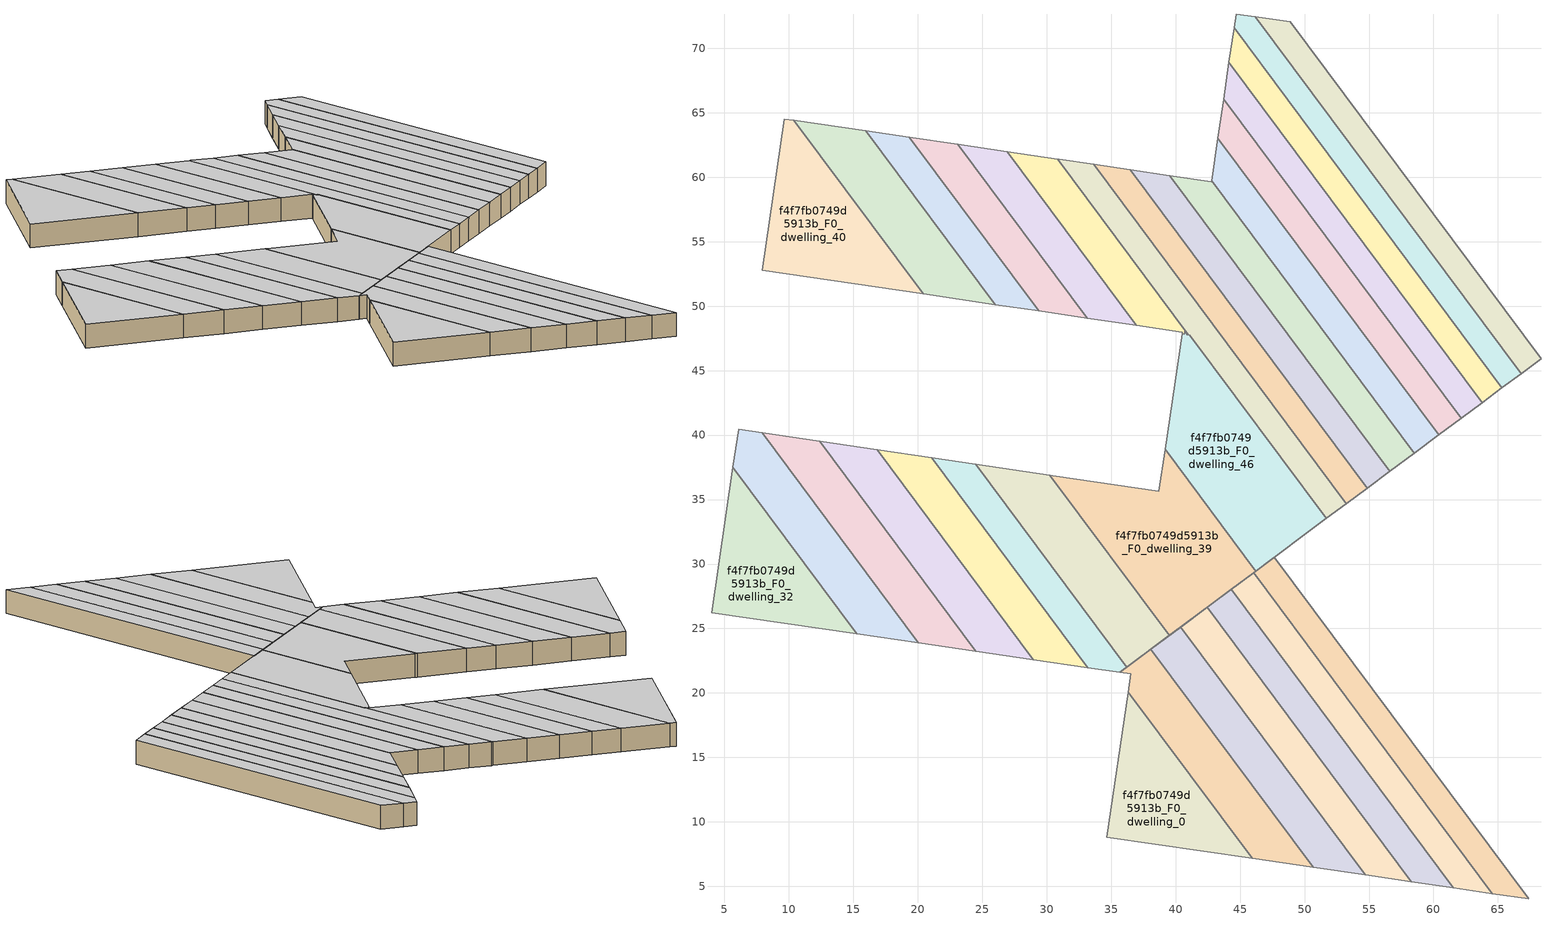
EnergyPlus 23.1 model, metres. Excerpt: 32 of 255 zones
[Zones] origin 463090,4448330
f4f7fb0749d5913b_F0_dwelling_0
 floor ground (EU_floor_Construction): 36.33,20.07 45.93,7.17 34.66,8.82 z0
 wall adiabatic (EU_wall_Construction): 36.33,20.07 34.66,8.82 45.93,7.17 z0:3
 wall to f4f7fb0749d5913b_F0_dwelling_1 (EU_wall_Construction): 45.93,7.17 36.33,20.07 z0:3
 ceiling to f4f7fb0749d5913b_F1_dwelling_0 (EU_floor_Construction): 45.93,7.17 36.33,20.07 34.66,8.82 z3
f4f7fb0749d5913b_F0_dwelling_1
 floor ground (EU_floor_Construction): 38.07,23.39 50.67,6.47 45.93,7.17 36.33,20.07 36.53,21.47 35.66,21.6 z0
 wall adiabatic (EU_wall_Construction): 38.07,23.39 35.66,21.6 36.53,21.47 36.33,20.07 / 45.93,7.17 50.67,6.47 z0:3
 wall to f4f7fb0749d5913b_F0_dwelling_2 (EU_wall_Construction): 50.67,6.47 38.07,23.39 z0:3
 ceiling to f4f7fb0749d5913b_F1_dwelling_1 (EU_floor_Construction): 50.67,6.47 38.07,23.39 35.66,21.6 36.53,21.47 36.33,20.07 45.93,7.17 z3
f4f7fb0749d5913b_F0_dwelling_2
 floor ground (EU_floor_Construction): 40.38,25.11 54.69,5.88 50.67,6.47 38.07,23.39 z0
 wall to f4f7fb0749d5913b_F0_dwelling_3 (EU_wall_Construction): 54.69,5.88 40.38,25.11 z0:3
 wall adiabatic (EU_wall_Construction): 50.67,6.47 54.69,5.88 / 40.38,25.11 38.07,23.39 z0:3
 ceiling to f4f7fb0749d5913b_F1_dwelling_2 (EU_floor_Construction): 54.69,5.88 40.38,25.11 38.07,23.39 50.67,6.47 z3
f4f7fb0749d5913b_F0_dwelling_3
 floor ground (EU_floor_Construction): 42.43,26.64 58.28,5.36 54.69,5.88 40.38,25.11 z0
 wall to f4f7fb0749d5913b_F0_dwelling_4 (EU_wall_Construction): 58.28,5.36 42.43,26.64 z0:3
 wall adiabatic (EU_wall_Construction): 54.69,5.88 58.28,5.36 / 42.43,26.64 40.38,25.11 z0:3
 ceiling to f4f7fb0749d5913b_F1_dwelling_3 (EU_floor_Construction): 58.28,5.36 42.43,26.64 40.38,25.11 54.69,5.88 z3
f4f7fb0749d5913b_F0_dwelling_32
 floor ground (EU_floor_Construction): 5.66,37.49 15.27,24.59 4,26.24 z0
 wall adiabatic (EU_wall_Construction): 5.66,37.49 4,26.24 15.27,24.59 z0:3
 wall to f4f7fb0749d5913b_F0_dwelling_33 (EU_wall_Construction): 15.27,24.59 5.66,37.49 z0:3
 ceiling to f4f7fb0749d5913b_F1_dwelling_32 (EU_floor_Construction): 15.27,24.59 5.66,37.49 4,26.24 z3
f4f7fb0749d5913b_F0_dwelling_33
 floor ground (EU_floor_Construction): 7.92,40.17 20.04,23.89 15.27,24.59 5.66,37.49 6.1,40.43 z0
 wall adiabatic (EU_wall_Construction): 15.27,24.59 20.04,23.89 / 7.92,40.17 6.1,40.43 5.66,37.49 z0:3
 wall to f4f7fb0749d5913b_F0_dwelling_34 (EU_wall_Construction): 20.04,23.89 7.92,40.17 z0:3
 ceiling to f4f7fb0749d5913b_F1_dwelling_33 (EU_floor_Construction): 20.04,23.89 7.92,40.17 6.1,40.43 5.66,37.49 15.27,24.59 z3
f4f7fb0749d5913b_F0_dwelling_34
 floor ground (EU_floor_Construction): 12.39,39.51 24.5,23.23 20.04,23.89 7.92,40.17 z0
 wall adiabatic (EU_wall_Construction): 12.39,39.51 7.92,40.17 / 20.04,23.89 24.5,23.23 z0:3
 wall to f4f7fb0749d5913b_F0_dwelling_35 (EU_wall_Construction): 24.5,23.23 12.39,39.51 z0:3
 ceiling to f4f7fb0749d5913b_F1_dwelling_34 (EU_floor_Construction): 24.5,23.23 12.39,39.51 7.92,40.17 20.04,23.89 z3
f4f7fb0749d5913b_F0_dwelling_35
 floor ground (EU_floor_Construction): 16.85,38.86 28.97,22.58 24.5,23.23 12.39,39.51 z0
 wall adiabatic (EU_wall_Construction): 16.85,38.86 12.39,39.51 / 24.5,23.23 28.97,22.58 z0:3
 wall to f4f7fb0749d5913b_F0_dwelling_36 (EU_wall_Construction): 28.97,22.58 16.85,38.86 z0:3
 ceiling to f4f7fb0749d5913b_F1_dwelling_35 (EU_floor_Construction): 28.97,22.58 16.85,38.86 12.39,39.51 24.5,23.23 z3
f4f7fb0749d5913b_F0_dwelling_36
 floor ground (EU_floor_Construction): 21.08,38.24 33.19,21.96 28.97,22.58 16.85,38.86 z0
 wall adiabatic (EU_wall_Construction): 21.08,38.24 16.85,38.86 / 28.97,22.58 33.19,21.96 z0:3
 wall to f4f7fb0749d5913b_F0_dwelling_37 (EU_wall_Construction): 33.19,21.96 21.08,38.24 z0:3
 ceiling to f4f7fb0749d5913b_F1_dwelling_36 (EU_floor_Construction): 33.19,21.96 21.08,38.24 16.85,38.86 28.97,22.58 z3
f4f7fb0749d5913b_F0_dwelling_37
 floor ground (EU_floor_Construction): 24.51,37.74 36.21,22.01 35.66,21.6 33.19,21.96 21.08,38.24 z0
 wall adiabatic (EU_wall_Construction): 33.19,21.96 35.66,21.6 36.21,22.01 / 24.51,37.74 21.08,38.24 z0:3
 wall to f4f7fb0749d5913b_F0_dwelling_38 (EU_wall_Construction): 36.21,22.01 24.51,37.74 z0:3
 ceiling to f4f7fb0749d5913b_F1_dwelling_37 (EU_floor_Construction): 36.21,22.01 24.51,37.74 21.08,38.24 33.19,21.96 35.66,21.6 z3
f4f7fb0749d5913b_F0_dwelling_38
 floor ground (EU_floor_Construction): 30.25,36.89 39.51,24.46 36.21,22.01 24.51,37.74 z0
 wall adiabatic (EU_wall_Construction): 30.25,36.89 24.51,37.74 / 36.21,22.01 39.51,24.46 z0:3
 wall to f4f7fb0749d5913b_F0_dwelling_39 (EU_wall_Construction): 39.51,24.46 30.25,36.89 z0:3
 ceiling to f4f7fb0749d5913b_F1_dwelling_38 (EU_floor_Construction): 39.51,24.46 30.25,36.89 24.51,37.74 36.21,22.01 z3
f4f7fb0749d5913b_F0_dwelling_39
 floor ground (EU_floor_Construction): 39.18,38.9 46.21,29.45 39.63,24.56 39.51,24.46 30.25,36.89 30.47,36.86 38.7,35.66 z0
 wall adiabatic (EU_wall_Construction): 39.18,38.9 38.7,35.66 30.47,36.86 30.25,36.89 / 39.51,24.46 39.63,24.56 46.21,29.45 z0:3
 wall to f4f7fb0749d5913b_F0_dwelling_46 (EU_wall_Construction): 46.21,29.45 39.18,38.9 z0:3
 ceiling to f4f7fb0749d5913b_F1_dwelling_39 (EU_floor_Construction): 46.21,29.45 39.18,38.9 38.7,35.66 30.47,36.86 30.25,36.89 39.51,24.46 39.63,24.56 z3
f4f7fb0749d5913b_F0_dwelling_4
 floor ground (EU_floor_Construction): 44.31,28.04 61.55,4.88 58.28,5.36 42.43,26.64 z0
 wall to f4f7fb0749d5913b_F0_dwelling_5 (EU_wall_Construction): 61.55,4.88 44.31,28.04 z0:3
 wall adiabatic (EU_wall_Construction): 58.28,5.36 61.55,4.88 / 44.31,28.04 42.43,26.64 z0:3
 ceiling to f4f7fb0749d5913b_F1_dwelling_4 (EU_floor_Construction): 61.55,4.88 44.31,28.04 42.43,26.64 58.28,5.36 z3
f4f7fb0749d5913b_F0_dwelling_40
 floor ground (EU_floor_Construction): 10.39,64.41 20.41,50.94 7.92,52.78 9.65,64.51 z0
 wall adiabatic (EU_wall_Construction): 10.39,64.41 9.65,64.51 7.92,52.78 20.41,50.94 z0:3
 wall to f4f7fb0749d5913b_F0_dwelling_41 (EU_wall_Construction): 20.41,50.94 10.39,64.41 z0:3
 ceiling to f4f7fb0749d5913b_F1_dwelling_40 (EU_floor_Construction): 20.41,50.94 10.39,64.41 9.65,64.51 7.92,52.78 z3
f4f7fb0749d5913b_F0_dwelling_41
 floor ground (EU_floor_Construction): 15.97,63.59 25.99,50.12 20.41,50.94 10.39,64.41 z0
 wall adiabatic (EU_wall_Construction): 20.41,50.94 25.99,50.12 / 15.97,63.59 10.39,64.41 z0:3
 wall to f4f7fb0749d5913b_F0_dwelling_42 (EU_wall_Construction): 25.99,50.12 15.97,63.59 z0:3
 ceiling to f4f7fb0749d5913b_F1_dwelling_41 (EU_floor_Construction): 25.99,50.12 15.97,63.59 10.39,64.41 20.41,50.94 z3
f4f7fb0749d5913b_F0_dwelling_42
 floor ground (EU_floor_Construction): 19.34,63.09 29.36,49.63 25.99,50.12 15.97,63.59 z0
 wall to f4f7fb0749d5913b_F0_dwelling_43 (EU_wall_Construction): 29.36,49.63 19.34,63.09 z0:3
 wall adiabatic (EU_wall_Construction): 25.99,50.12 29.36,49.63 / 19.34,63.09 15.97,63.59 z0:3
 ceiling to f4f7fb0749d5913b_F1_dwelling_42 (EU_floor_Construction): 29.36,49.63 19.34,63.09 15.97,63.59 25.99,50.12 z3
f4f7fb0749d5913b_F0_dwelling_43
 floor ground (EU_floor_Construction): 23.11,62.54 33.13,49.08 29.36,49.63 19.34,63.09 z0
 wall adiabatic (EU_wall_Construction): 23.11,62.54 19.34,63.09 / 29.36,49.63 33.13,49.08 z0:3
 wall to f4f7fb0749d5913b_F0_dwelling_44 (EU_wall_Construction): 33.13,49.08 23.11,62.54 z0:3
 ceiling to f4f7fb0749d5913b_F1_dwelling_43 (EU_floor_Construction): 33.13,49.08 23.11,62.54 19.34,63.09 29.36,49.63 z3
f4f7fb0749d5913b_F0_dwelling_44
 floor ground (EU_floor_Construction): 26.93,61.98 36.95,48.52 33.13,49.08 23.11,62.54 z0
 wall adiabatic (EU_wall_Construction): 26.93,61.98 23.11,62.54 / 33.13,49.08 36.95,48.52 z0:3
 wall to f4f7fb0749d5913b_F0_dwelling_45 (EU_wall_Construction): 36.95,48.52 26.93,61.98 z0:3
 ceiling to f4f7fb0749d5913b_F1_dwelling_44 (EU_floor_Construction): 36.95,48.52 26.93,61.98 23.11,62.54 33.13,49.08 z3
f4f7fb0749d5913b_F0_dwelling_45
 floor ground (EU_floor_Construction): 30.84,61.41 40.99,47.77 40.9,47.79 40.69,48.06 40.65,47.82 40.5,47.84 40.53,47.99 36.95,48.52 26.93,61.98 z0
 wall to f4f7fb0749d5913b_F0_dwelling_46 (EU_wall_Construction): 40.5,47.84 40.65,47.82 40.69,48.06 40.9,47.79 z0:3
 wall adiabatic (EU_wall_Construction): 36.95,48.52 40.53,47.99 40.5,47.84 / 30.84,61.41 26.93,61.98 / 40.9,47.79 40.99,47.77 z0:3
 wall to f4f7fb0749d5913b_F0_dwelling_47 (EU_wall_Construction): 40.99,47.77 30.84,61.41 z0:3
 ceiling to f4f7fb0749d5913b_F1_dwelling_45 (EU_floor_Construction): 40.99,47.77 30.84,61.41 26.93,61.98 36.95,48.52 40.53,47.99 40.5,47.84 40.65,47.82 40.69,48.06 40.9,47.79 z3
f4f7fb0749d5913b_F0_dwelling_46
 floor ground (EU_floor_Construction): 41.1,47.75 51.69,33.53 46.21,29.45 39.18,38.9 40.5,47.84 40.65,47.82 40.69,48.06 40.9,47.79 z0
 wall adiabatic (EU_wall_Construction): 41.1,47.75 40.9,47.79 / 46.21,29.45 51.69,33.53 / 40.5,47.84 39.18,38.9 z0:3
 wall to f4f7fb0749d5913b_F0_dwelling_47 (EU_wall_Construction): 51.69,33.53 41.1,47.75 z0:3
 ceiling to f4f7fb0749d5913b_F1_dwelling_46 (EU_floor_Construction): 51.69,33.53 41.1,47.75 40.9,47.79 40.69,48.06 40.65,47.82 40.5,47.84 39.18,38.9 46.21,29.45 z3
f4f7fb0749d5913b_F0_dwelling_47
 floor ground (EU_floor_Construction): 41.1,47.75 40.99,47.77 30.84,61.41 30.96,61.39 33.64,61 53.23,34.68 51.69,33.53 z0
 wall adiabatic (EU_wall_Construction): 33.64,61 30.96,61.39 30.84,61.41 / 51.69,33.53 53.23,34.68 / 40.99,47.77 41.1,47.75 z0:3
 wall to f4f7fb0749d5913b_F0_dwelling_48 (EU_wall_Construction): 53.23,34.68 33.64,61 z0:3
 ceiling to f4f7fb0749d5913b_F1_dwelling_47 (EU_floor_Construction): 53.23,34.68 33.64,61 30.96,61.39 30.84,61.41 40.99,47.77 41.1,47.75 51.69,33.53 z3
f4f7fb0749d5913b_F0_dwelling_48
 floor ground (EU_floor_Construction): 36.49,60.58 54.86,35.89 53.23,34.68 33.64,61 z0
 wall adiabatic (EU_wall_Construction): 36.49,60.58 33.64,61 / 53.23,34.68 54.86,35.89 z0:3
 wall to f4f7fb0749d5913b_F0_dwelling_49 (EU_wall_Construction): 54.86,35.89 36.49,60.58 z0:3
 ceiling to f4f7fb0749d5913b_F1_dwelling_48 (EU_floor_Construction): 54.86,35.89 36.49,60.58 33.64,61 53.23,34.68 z3
f4f7fb0749d5913b_F0_dwelling_49
 floor ground (EU_floor_Construction): 39.54,60.13 56.61,37.2 54.86,35.89 36.49,60.58 z0
 wall adiabatic (EU_wall_Construction): 39.54,60.13 36.49,60.58 / 54.86,35.89 56.61,37.2 z0:3
 wall to f4f7fb0749d5913b_F0_dwelling_50 (EU_wall_Construction): 56.61,37.2 39.54,60.13 z0:3
 ceiling to f4f7fb0749d5913b_F1_dwelling_49 (EU_floor_Construction): 56.61,37.2 39.54,60.13 36.49,60.58 54.86,35.89 z3
f4f7fb0749d5913b_F0_dwelling_5
 floor ground (EU_floor_Construction): 46.04,29.33 64.57,4.43 61.55,4.88 44.31,28.04 z0
 wall to f4f7fb0749d5913b_F0_dwelling_6 (EU_wall_Construction): 64.57,4.43 46.04,29.33 z0:3
 wall adiabatic (EU_wall_Construction): 61.55,4.88 64.57,4.43 / 46.04,29.33 44.31,28.04 z0:3
 ceiling to f4f7fb0749d5913b_F1_dwelling_5 (EU_floor_Construction): 64.57,4.43 46.04,29.33 44.31,28.04 61.55,4.88 z3
f4f7fb0749d5913b_F0_dwelling_50
 floor ground (EU_floor_Construction): 42.78,59.74 58.51,38.61 56.61,37.2 39.54,60.13 42.77,59.66 z0
 wall adiabatic (EU_wall_Construction): 56.61,37.2 58.51,38.61 / 42.78,59.74 42.77,59.66 39.54,60.13 z0:3
 wall to f4f7fb0749d5913b_F0_dwelling_51 (EU_wall_Construction): 58.51,38.61 42.78,59.74 z0:3
 ceiling to f4f7fb0749d5913b_F1_dwelling_50 (EU_floor_Construction): 58.51,38.61 42.78,59.74 42.77,59.66 39.54,60.13 56.61,37.2 z3
f4f7fb0749d5913b_F0_dwelling_51
 floor ground (EU_floor_Construction): 43.27,63.03 60.4,40.01 58.51,38.61 42.78,59.74 z0
 wall adiabatic (EU_wall_Construction): 43.27,63.03 42.78,59.74 / 58.51,38.61 60.4,40.01 z0:3
 wall to f4f7fb0749d5913b_F0_dwelling_52 (EU_wall_Construction): 60.4,40.01 43.27,63.03 z0:3
 ceiling to f4f7fb0749d5913b_F1_dwelling_51 (EU_floor_Construction): 60.4,40.01 43.27,63.03 42.78,59.74 58.51,38.61 z3
f4f7fb0749d5913b_F0_dwelling_52
 floor ground (EU_floor_Construction): 43.72,66.07 62.14,41.31 60.4,40.01 43.27,63.03 z0
 wall adiabatic (EU_wall_Construction): 43.72,66.07 43.27,63.03 / 60.4,40.01 62.14,41.31 z0:3
 wall to f4f7fb0749d5913b_F0_dwelling_53 (EU_wall_Construction): 62.14,41.31 43.72,66.07 z0:3
 ceiling to f4f7fb0749d5913b_F1_dwelling_52 (EU_floor_Construction): 62.14,41.31 43.72,66.07 43.27,63.03 60.4,40.01 z3
f4f7fb0749d5913b_F0_dwelling_53
 floor ground (EU_floor_Construction): 44.14,68.91 63.77,42.52 62.14,41.31 43.72,66.07 z0
 wall adiabatic (EU_wall_Construction): 44.14,68.91 43.72,66.07 / 62.14,41.31 63.77,42.52 z0:3
 wall to f4f7fb0749d5913b_F0_dwelling_54 (EU_wall_Construction): 63.77,42.52 44.14,68.91 z0:3
 ceiling to f4f7fb0749d5913b_F1_dwelling_53 (EU_floor_Construction): 63.77,42.52 44.14,68.91 43.72,66.07 62.14,41.31 z3
f4f7fb0749d5913b_F0_dwelling_54
 floor ground (EU_floor_Construction): 44.53,71.58 65.31,43.67 63.77,42.52 44.14,68.91 z0
 wall adiabatic (EU_wall_Construction): 44.53,71.58 44.14,68.91 / 63.77,42.52 65.31,43.67 z0:3
 wall to f4f7fb0749d5913b_F0_dwelling_55 (EU_wall_Construction): 65.31,43.67 44.53,71.58 z0:3
 ceiling to f4f7fb0749d5913b_F1_dwelling_54 (EU_floor_Construction): 65.31,43.67 44.53,71.58 44.14,68.91 63.77,42.52 z3
f4f7fb0749d5913b_F0_dwelling_55
 floor ground (EU_floor_Construction): 46.19,72.44 66.79,44.77 65.31,43.67 44.53,71.58 44.69,72.66 z0
 wall adiabatic (EU_wall_Construction): 65.31,43.67 66.79,44.77 / 46.19,72.44 44.69,72.66 44.53,71.58 z0:3
 wall to f4f7fb0749d5913b_F0_dwelling_56 (EU_wall_Construction): 66.79,44.77 46.19,72.44 z0:3
 ceiling to f4f7fb0749d5913b_F1_dwelling_55 (EU_floor_Construction): 66.79,44.77 46.19,72.44 44.69,72.66 44.53,71.58 65.31,43.67 z3
f4f7fb0749d5913b_F0_dwelling_56
 floor ground (EU_floor_Construction): 48.9,72.04 68.34,45.92 66.79,44.77 46.19,72.44 z0
 wall adiabatic (EU_wall_Construction): 48.9,72.04 46.19,72.44 / 66.79,44.77 68.34,45.92 z0:3
 wall to f4f7fb0749d5913b_F0_dwelling_57 (EU_wall_Construction): 68.34,45.92 48.9,72.04 z0:3
 ceiling to f4f7fb0749d5913b_F1_dwelling_56 (EU_floor_Construction): 68.34,45.92 48.9,72.04 46.19,72.44 66.79,44.77 z3
f4f7fb0749d5913b_F0_dwelling_6
 floor ground (EU_floor_Construction): 47.67,30.54 67.4,4.02 64.57,4.43 46.04,29.33 z0
 wall to f4f7fb0749d5913b_F0_dwelling_7 (EU_wall_Construction): 67.4,4.02 47.67,30.54 z0:3
 wall adiabatic (EU_wall_Construction): 64.57,4.43 67.4,4.02 / 47.67,30.54 46.04,29.33 z0:3
 ceiling to f4f7fb0749d5913b_F1_dwelling_6 (EU_floor_Construction): 67.4,4.02 47.67,30.54 46.04,29.33 64.57,4.43 z3
[Building]
EU S2 Campaign: North Axis=0; Terrain=City; Solar Distribution=FullExterior
[Site:Location]
Yerevan-Zvartnots.Intl.AP: Latitude=40.15; Longitude=44.383; Time Zone=4; Elevation=854
[SizingPeriod:WeatherFileDays]
AnnualSizingPeriod: Begin Month=1; Begin Day of Month=1; End Month=12; End Day of Month=31; Day of Week for Start Day=Monday; Use Weather File Daylight Saving Period=No; Use Weather File Rain and Snow Indicators=No
[MATERIAL]
EU_InternalMass_Material: Roughness=MediumRough; Thickness=0.1; Conductivity=1; Density=1800; Specific Heat=900; Thermal Absorptance=0.9; Solar Absorptance=0.7; Visible Absorptance=0.7
[MATERIAL:NOMASS] Roughness=MediumRough; Thermal Absorptance=0.9; Solar Absorptance=0.7; Visible Absorptance=0.7
Name | Thermal Resistance
EU_wall_NoMass | 1.08488
EU_floor_NoMass | 0.493739
[CONSTRUCTION]
EU_wall_Construction: EU_wall_NoMass
EU_floor_Construction: EU_floor_NoMass
EU_InternalMass_Construction: EU_InternalMass_Material
[ZONE] Type=1; Multiplier=1; Ceiling Height=autocalculate; Floor Area=autocalculate; Part of Total Floor Area=Yes
Name | Volume
f4f7fb0749d5913b_F0_dwelling_0; f4f7fb0749d5913b_F0_dwelling_32 | 194.309
f4f7fb0749d5913b_F0_dwelling_1 | 194.262
f4f7fb0749d5913b_F0_dwelling_2 | 194.34
f4f7fb0749d5913b_F0_dwelling_3 | 194.289
f4f7fb0749d5913b_F0_dwelling_33 | 194.268
f4f7fb0749d5913b_F0_dwelling_34 | 194.323
f4f7fb0749d5913b_F0_dwelling_35 | 194.274
f4f7fb0749d5913b_F0_dwelling_36 | 183.824
f4f7fb0749d5913b_F0_dwelling_37 | 148.698
f4f7fb0749d5913b_F0_dwelling_38 | 216.167
f4f7fb0749d5913b_F0_dwelling_39 | 299.967
f4f7fb0749d5913b_F0_dwelling_4 | 194.328
f4f7fb0749d5913b_F0_dwelling_40 | 237.947
f4f7fb0749d5913b_F0_dwelling_41 | 200.844
f4f7fb0749d5913b_F0_dwelling_42 | 121.241
f4f7fb0749d5913b_F0_dwelling_43 | 135.643
f4f7fb0749d5913b_F0_dwelling_44 | 137.301
f4f7fb0749d5913b_F0_dwelling_45 | 140.743
f4f7fb0749d5913b_F0_dwelling_46 | 310.631
f4f7fb0749d5913b_F0_dwelling_47 | 198.592
f4f7fb0749d5913b_F0_dwelling_48 | 194.255
f4f7fb0749d5913b_F0_dwelling_49 | 194.307
f4f7fb0749d5913b_F0_dwelling_5 | 194.272
f4f7fb0749d5913b_F0_dwelling_50 | 194.252
f4f7fb0749d5913b_F0_dwelling_51 | 194.317
f4f7fb0749d5913b_F0_dwelling_52; f4f7fb0749d5913b_F0_dwelling_6 | 194.247
f4f7fb0749d5913b_F0_dwelling_53 | 194.31
f4f7fb0749d5913b_F0_dwelling_54 | 194.285
f4f7fb0749d5913b_F0_dwelling_55 | 194.334
f4f7fb0749d5913b_F0_dwelling_56 | 194.277
[INTERNALMASS] Construction=EU_InternalMass_Construction
Name | Zone or ZoneList | Surface Area
f4f7fb0749d5913b_F0_dwelling_0_EU_InternalMass | f4f7fb0749d5913b_F0_dwelling_0 | 64.7697
f4f7fb0749d5913b_F0_dwelling_1_EU_InternalMass | f4f7fb0749d5913b_F0_dwelling_1 | 64.7539
f4f7fb0749d5913b_F0_dwelling_2_EU_InternalMass | f4f7fb0749d5913b_F0_dwelling_2 | 64.78
f4f7fb0749d5913b_F0_dwelling_3_EU_InternalMass | f4f7fb0749d5913b_F0_dwelling_3 | 64.7631
f4f7fb0749d5913b_F0_dwelling_4_EU_InternalMass | f4f7fb0749d5913b_F0_dwelling_4 | 64.776
f4f7fb0749d5913b_F0_dwelling_5_EU_InternalMass | f4f7fb0749d5913b_F0_dwelling_5 | 64.7572
f4f7fb0749d5913b_F0_dwelling_6_EU_InternalMass | f4f7fb0749d5913b_F0_dwelling_6 | 64.7488
f4f7fb0749d5913b_F0_dwelling_32_EU_InternalMass | f4f7fb0749d5913b_F0_dwelling_32 | 64.7697
f4f7fb0749d5913b_F0_dwelling_33_EU_InternalMass | f4f7fb0749d5913b_F0_dwelling_33 | 64.7561
f4f7fb0749d5913b_F0_dwelling_34_EU_InternalMass | f4f7fb0749d5913b_F0_dwelling_34 | 64.7741
f4f7fb0749d5913b_F0_dwelling_35_EU_InternalMass | f4f7fb0749d5913b_F0_dwelling_35 | 64.7579
f4f7fb0749d5913b_F0_dwelling_36_EU_InternalMass | f4f7fb0749d5913b_F0_dwelling_36 | 61.2747
f4f7fb0749d5913b_F0_dwelling_37_EU_InternalMass | f4f7fb0749d5913b_F0_dwelling_37 | 49.5663
f4f7fb0749d5913b_F0_dwelling_38_EU_InternalMass | f4f7fb0749d5913b_F0_dwelling_38 | 72.0642
f4f7fb0749d5913b_F0_dwelling_39_EU_InternalMass | f4f7fb0749d5913b_F0_dwelling_39 | 99.9807
f4f7fb0749d5913b_F0_dwelling_40_EU_InternalMass | f4f7fb0749d5913b_F0_dwelling_40 | 79.3176
f4f7fb0749d5913b_F0_dwelling_41_EU_InternalMass | f4f7fb0749d5913b_F0_dwelling_41 | 66.9432
f4f7fb0749d5913b_F0_dwelling_42_EU_InternalMass | f4f7fb0749d5913b_F0_dwelling_42 | 40.4137
f4f7fb0749d5913b_F0_dwelling_43_EU_InternalMass | f4f7fb0749d5913b_F0_dwelling_43 | 45.2099
f4f7fb0749d5913b_F0_dwelling_44_EU_InternalMass | f4f7fb0749d5913b_F0_dwelling_44 | 45.7745
f4f7fb0749d5913b_F0_dwelling_45_EU_InternalMass | f4f7fb0749d5913b_F0_dwelling_45 | 46.9132
f4f7fb0749d5913b_F0_dwelling_46_EU_InternalMass | f4f7fb0749d5913b_F0_dwelling_46 | 103.538
f4f7fb0749d5913b_F0_dwelling_47_EU_InternalMass | f4f7fb0749d5913b_F0_dwelling_47 | 66.2029
f4f7fb0749d5913b_F0_dwelling_48_EU_InternalMass | f4f7fb0749d5913b_F0_dwelling_48 | 64.7515
f4f7fb0749d5913b_F0_dwelling_49_EU_InternalMass | f4f7fb0749d5913b_F0_dwelling_49 | 64.769
f4f7fb0749d5913b_F0_dwelling_50_EU_InternalMass | f4f7fb0749d5913b_F0_dwelling_50 | 64.7507
f4f7fb0749d5913b_F0_dwelling_51_EU_InternalMass | f4f7fb0749d5913b_F0_dwelling_51 | 64.7724
f4f7fb0749d5913b_F0_dwelling_52_EU_InternalMass | f4f7fb0749d5913b_F0_dwelling_52 | 64.7493
f4f7fb0749d5913b_F0_dwelling_53_EU_InternalMass | f4f7fb0749d5913b_F0_dwelling_53 | 64.7703
f4f7fb0749d5913b_F0_dwelling_54_EU_InternalMass | f4f7fb0749d5913b_F0_dwelling_54 | 64.7615
f4f7fb0749d5913b_F0_dwelling_55_EU_InternalMass | f4f7fb0749d5913b_F0_dwelling_55 | 64.7782
f4f7fb0749d5913b_F0_dwelling_56_EU_InternalMass | f4f7fb0749d5913b_F0_dwelling_56 | 64.7588
[OTHEREQUIPMENT] Fuel Type=Electricity; Design Level Calculation Method=Watts/Area; Power per Zone Floor Area=1; Fraction Latent=0; Fraction Radiant=0; Fraction Lost=0; Carbon Dioxide Generation Rate=0; EndUse Subcategory=EU_Step8_InternalGains
Name | Zone or ZoneList or Space or SpaceList | Schedule
EU_Step8_InternalGain_f4f7fb0749d5913b_F0_dwelling_0_f000 | f4f7fb0749d5913b_F0_dwelling_0 | EU_Step8_GainSchedule_f4f7fb0749d5913b_F0_dwelling_0_f000
EU_Step8_InternalGain_f4f7fb0749d5913b_F0_dwelling_1_f000 | f4f7fb0749d5913b_F0_dwelling_1 | EU_Step8_GainSchedule_f4f7fb0749d5913b_F0_dwelling_1_f000
EU_Step8_InternalGain_f4f7fb0749d5913b_F0_dwelling_2_f000 | f4f7fb0749d5913b_F0_dwelling_2 | EU_Step8_GainSchedule_f4f7fb0749d5913b_F0_dwelling_2_f000
EU_Step8_InternalGain_f4f7fb0749d5913b_F0_dwelling_3_f000 | f4f7fb0749d5913b_F0_dwelling_3 | EU_Step8_GainSchedule_f4f7fb0749d5913b_F0_dwelling_3_f000
EU_Step8_InternalGain_f4f7fb0749d5913b_F0_dwelling_4_f000 | f4f7fb0749d5913b_F0_dwelling_4 | EU_Step8_GainSchedule_f4f7fb0749d5913b_F0_dwelling_4_f000
EU_Step8_InternalGain_f4f7fb0749d5913b_F0_dwelling_5_f000 | f4f7fb0749d5913b_F0_dwelling_5 | EU_Step8_GainSchedule_f4f7fb0749d5913b_F0_dwelling_5_f000
EU_Step8_InternalGain_f4f7fb0749d5913b_F0_dwelling_6_f000 | f4f7fb0749d5913b_F0_dwelling_6 | EU_Step8_GainSchedule_f4f7fb0749d5913b_F0_dwelling_6_f000
EU_Step8_InternalGain_f4f7fb0749d5913b_F0_dwelling_32_f000 | f4f7fb0749d5913b_F0_dwelling_32 | EU_Step8_GainSchedule_f4f7fb0749d5913b_F0_dwelling_32_f000
EU_Step8_InternalGain_f4f7fb0749d5913b_F0_dwelling_33_f000 | f4f7fb0749d5913b_F0_dwelling_33 | EU_Step8_GainSchedule_f4f7fb0749d5913b_F0_dwelling_33_f000
EU_Step8_InternalGain_f4f7fb0749d5913b_F0_dwelling_34_f000 | f4f7fb0749d5913b_F0_dwelling_34 | EU_Step8_GainSchedule_f4f7fb0749d5913b_F0_dwelling_34_f000
EU_Step8_InternalGain_f4f7fb0749d5913b_F0_dwelling_35_f000 | f4f7fb0749d5913b_F0_dwelling_35 | EU_Step8_GainSchedule_f4f7fb0749d5913b_F0_dwelling_35_f000
EU_Step8_InternalGain_f4f7fb0749d5913b_F0_dwelling_36_f000 | f4f7fb0749d5913b_F0_dwelling_36 | EU_Step8_GainSchedule_f4f7fb0749d5913b_F0_dwelling_36_f000
EU_Step8_InternalGain_f4f7fb0749d5913b_F0_dwelling_37_f000 | f4f7fb0749d5913b_F0_dwelling_37 | EU_Step8_GainSchedule_f4f7fb0749d5913b_F0_dwelling_37_f000
EU_Step8_InternalGain_f4f7fb0749d5913b_F0_dwelling_38_f000 | f4f7fb0749d5913b_F0_dwelling_38 | EU_Step8_GainSchedule_f4f7fb0749d5913b_F0_dwelling_38_f000
EU_Step8_InternalGain_f4f7fb0749d5913b_F0_dwelling_39_f000 | f4f7fb0749d5913b_F0_dwelling_39 | EU_Step8_GainSchedule_f4f7fb0749d5913b_F0_dwelling_39_f000
EU_Step8_InternalGain_f4f7fb0749d5913b_F0_dwelling_40_f000 | f4f7fb0749d5913b_F0_dwelling_40 | EU_Step8_GainSchedule_f4f7fb0749d5913b_F0_dwelling_40_f000
EU_Step8_InternalGain_f4f7fb0749d5913b_F0_dwelling_41_f000 | f4f7fb0749d5913b_F0_dwelling_41 | EU_Step8_GainSchedule_f4f7fb0749d5913b_F0_dwelling_41_f000
EU_Step8_InternalGain_f4f7fb0749d5913b_F0_dwelling_42_f000 | f4f7fb0749d5913b_F0_dwelling_42 | EU_Step8_GainSchedule_f4f7fb0749d5913b_F0_dwelling_42_f000
EU_Step8_InternalGain_f4f7fb0749d5913b_F0_dwelling_43_f000 | f4f7fb0749d5913b_F0_dwelling_43 | EU_Step8_GainSchedule_f4f7fb0749d5913b_F0_dwelling_43_f000
EU_Step8_InternalGain_f4f7fb0749d5913b_F0_dwelling_44_f000 | f4f7fb0749d5913b_F0_dwelling_44 | EU_Step8_GainSchedule_f4f7fb0749d5913b_F0_dwelling_44_f000
EU_Step8_InternalGain_f4f7fb0749d5913b_F0_dwelling_45_f000 | f4f7fb0749d5913b_F0_dwelling_45 | EU_Step8_GainSchedule_f4f7fb0749d5913b_F0_dwelling_45_f000
EU_Step8_InternalGain_f4f7fb0749d5913b_F0_dwelling_46_f000 | f4f7fb0749d5913b_F0_dwelling_46 | EU_Step8_GainSchedule_f4f7fb0749d5913b_F0_dwelling_46_f000
EU_Step8_InternalGain_f4f7fb0749d5913b_F0_dwelling_47_f000 | f4f7fb0749d5913b_F0_dwelling_47 | EU_Step8_GainSchedule_f4f7fb0749d5913b_F0_dwelling_47_f000
EU_Step8_InternalGain_f4f7fb0749d5913b_F0_dwelling_48_f000 | f4f7fb0749d5913b_F0_dwelling_48 | EU_Step8_GainSchedule_f4f7fb0749d5913b_F0_dwelling_48_f000
EU_Step8_InternalGain_f4f7fb0749d5913b_F0_dwelling_49_f000 | f4f7fb0749d5913b_F0_dwelling_49 | EU_Step8_GainSchedule_f4f7fb0749d5913b_F0_dwelling_49_f000
EU_Step8_InternalGain_f4f7fb0749d5913b_F0_dwelling_50_f000 | f4f7fb0749d5913b_F0_dwelling_50 | EU_Step8_GainSchedule_f4f7fb0749d5913b_F0_dwelling_50_f000
EU_Step8_InternalGain_f4f7fb0749d5913b_F0_dwelling_51_f000 | f4f7fb0749d5913b_F0_dwelling_51 | EU_Step8_GainSchedule_f4f7fb0749d5913b_F0_dwelling_51_f000
EU_Step8_InternalGain_f4f7fb0749d5913b_F0_dwelling_52_f000 | f4f7fb0749d5913b_F0_dwelling_52 | EU_Step8_GainSchedule_f4f7fb0749d5913b_F0_dwelling_52_f000
EU_Step8_InternalGain_f4f7fb0749d5913b_F0_dwelling_53_f000 | f4f7fb0749d5913b_F0_dwelling_53 | EU_Step8_GainSchedule_f4f7fb0749d5913b_F0_dwelling_53_f000
EU_Step8_InternalGain_f4f7fb0749d5913b_F0_dwelling_54_f000 | f4f7fb0749d5913b_F0_dwelling_54 | EU_Step8_GainSchedule_f4f7fb0749d5913b_F0_dwelling_54_f000
EU_Step8_InternalGain_f4f7fb0749d5913b_F0_dwelling_55_f000 | f4f7fb0749d5913b_F0_dwelling_55 | EU_Step8_GainSchedule_f4f7fb0749d5913b_F0_dwelling_55_f000
EU_Step8_InternalGain_f4f7fb0749d5913b_F0_dwelling_56_f000 | f4f7fb0749d5913b_F0_dwelling_56 | EU_Step8_GainSchedule_f4f7fb0749d5913b_F0_dwelling_56_f000
[ZONEVENTILATION:DESIGNFLOWRATE] Schedule=EU_AlwaysOn; Design Flow Rate Calculation Method=AirChanges/Hour; Air Changes per Hour=0.540096; Ventilation Type=Natural; Fan Pressure Rise=0; Fan Total Efficiency=1; Constant Term Coefficient=1; Temperature Term Coefficient=0; Velocity Term Coefficient=0; Velocity Squared Term Coefficient=0; Minimum Indoor Temperature=-100; Maximum Indoor Temperature=100; Delta Temperature=-100; Minimum Outdoor Temperature=-100; Maximum Outdoor Temperature=100; Maximum Wind Speed=40
Name | Zone or ZoneList or Space or SpaceList
EU_ConstantAir_f4f7fb0749d5913b_F0_dwelling_0 | f4f7fb0749d5913b_F0_dwelling_0
EU_ConstantAir_f4f7fb0749d5913b_F0_dwelling_1 | f4f7fb0749d5913b_F0_dwelling_1
EU_ConstantAir_f4f7fb0749d5913b_F0_dwelling_2 | f4f7fb0749d5913b_F0_dwelling_2
EU_ConstantAir_f4f7fb0749d5913b_F0_dwelling_3 | f4f7fb0749d5913b_F0_dwelling_3
EU_ConstantAir_f4f7fb0749d5913b_F0_dwelling_4 | f4f7fb0749d5913b_F0_dwelling_4
EU_ConstantAir_f4f7fb0749d5913b_F0_dwelling_5 | f4f7fb0749d5913b_F0_dwelling_5
EU_ConstantAir_f4f7fb0749d5913b_F0_dwelling_6 | f4f7fb0749d5913b_F0_dwelling_6
EU_ConstantAir_f4f7fb0749d5913b_F0_dwelling_32 | f4f7fb0749d5913b_F0_dwelling_32
EU_ConstantAir_f4f7fb0749d5913b_F0_dwelling_33 | f4f7fb0749d5913b_F0_dwelling_33
EU_ConstantAir_f4f7fb0749d5913b_F0_dwelling_34 | f4f7fb0749d5913b_F0_dwelling_34
EU_ConstantAir_f4f7fb0749d5913b_F0_dwelling_35 | f4f7fb0749d5913b_F0_dwelling_35
EU_ConstantAir_f4f7fb0749d5913b_F0_dwelling_36 | f4f7fb0749d5913b_F0_dwelling_36
EU_ConstantAir_f4f7fb0749d5913b_F0_dwelling_37 | f4f7fb0749d5913b_F0_dwelling_37
EU_ConstantAir_f4f7fb0749d5913b_F0_dwelling_38 | f4f7fb0749d5913b_F0_dwelling_38
EU_ConstantAir_f4f7fb0749d5913b_F0_dwelling_39 | f4f7fb0749d5913b_F0_dwelling_39
EU_ConstantAir_f4f7fb0749d5913b_F0_dwelling_40 | f4f7fb0749d5913b_F0_dwelling_40
EU_ConstantAir_f4f7fb0749d5913b_F0_dwelling_41 | f4f7fb0749d5913b_F0_dwelling_41
EU_ConstantAir_f4f7fb0749d5913b_F0_dwelling_42 | f4f7fb0749d5913b_F0_dwelling_42
EU_ConstantAir_f4f7fb0749d5913b_F0_dwelling_43 | f4f7fb0749d5913b_F0_dwelling_43
EU_ConstantAir_f4f7fb0749d5913b_F0_dwelling_44 | f4f7fb0749d5913b_F0_dwelling_44
EU_ConstantAir_f4f7fb0749d5913b_F0_dwelling_45 | f4f7fb0749d5913b_F0_dwelling_45
EU_ConstantAir_f4f7fb0749d5913b_F0_dwelling_46 | f4f7fb0749d5913b_F0_dwelling_46
EU_ConstantAir_f4f7fb0749d5913b_F0_dwelling_47 | f4f7fb0749d5913b_F0_dwelling_47
EU_ConstantAir_f4f7fb0749d5913b_F0_dwelling_48 | f4f7fb0749d5913b_F0_dwelling_48
EU_ConstantAir_f4f7fb0749d5913b_F0_dwelling_49 | f4f7fb0749d5913b_F0_dwelling_49
EU_ConstantAir_f4f7fb0749d5913b_F0_dwelling_50 | f4f7fb0749d5913b_F0_dwelling_50
EU_ConstantAir_f4f7fb0749d5913b_F0_dwelling_51 | f4f7fb0749d5913b_F0_dwelling_51
EU_ConstantAir_f4f7fb0749d5913b_F0_dwelling_52 | f4f7fb0749d5913b_F0_dwelling_52
EU_ConstantAir_f4f7fb0749d5913b_F0_dwelling_53 | f4f7fb0749d5913b_F0_dwelling_53
EU_ConstantAir_f4f7fb0749d5913b_F0_dwelling_54 | f4f7fb0749d5913b_F0_dwelling_54
EU_ConstantAir_f4f7fb0749d5913b_F0_dwelling_55 | f4f7fb0749d5913b_F0_dwelling_55
EU_ConstantAir_f4f7fb0749d5913b_F0_dwelling_56 | f4f7fb0749d5913b_F0_dwelling_56
[HVACTEMPLATE:THERMOSTAT] Constant Heating Setpoint=20; Constant Cooling Setpoint=50
EU_HeatOnly_f4f7fb0749d5913b_F0_dwelling_0; EU_HeatOnly_f4f7fb0749d5913b_F0_dwelling_1; EU_HeatOnly_f4f7fb0749d5913b_F0_dwelling_2; EU_HeatOnly_f4f7fb0749d5913b_F0_dwelling_3; EU_HeatOnly_f4f7fb0749d5913b_F0_dwelling_4; EU_HeatOnly_f4f7fb0749d5913b_F0_dwelling_5; EU_HeatOnly_f4f7fb0749d5913b_F0_dwelling_6; EU_HeatOnly_f4f7fb0749d5913b_F0_dwelling_7; EU_HeatOnly_f4f7fb0749d5913b_F0_dwelling_8; EU_HeatOnly_f4f7fb0749d5913b_F0_dwelling_9; EU_HeatOnly_f4f7fb0749d5913b_F0_dwelling_10; EU_HeatOnly_f4f7fb0749d5913b_F0_dwelling_11; EU_HeatOnly_f4f7fb0749d5913b_F0_dwelling_12; EU_HeatOnly_f4f7fb0749d5913b_F0_dwelling_13; EU_HeatOnly_f4f7fb0749d5913b_F0_dwelling_14; EU_HeatOnly_f4f7fb0749d5913b_F0_dwelling_15; EU_HeatOnly_f4f7fb0749d5913b_F0_dwelling_16; EU_HeatOnly_f4f7fb0749d5913b_F0_dwelling_17; EU_HeatOnly_f4f7fb0749d5913b_F0_dwelling_18; EU_HeatOnly_f4f7fb0749d5913b_F0_dwelling_19; EU_HeatOnly_f4f7fb0749d5913b_F0_dwelling_20; EU_HeatOnly_f4f7fb0749d5913b_F0_dwelling_21; EU_HeatOnly_f4f7fb0749d5913b_F0_dwelling_22; EU_HeatOnly_f4f7fb0749d5913b_F0_dwelling_23; EU_HeatOnly_f4f7fb0749d5913b_F0_dwelling_24; EU_HeatOnly_f4f7fb0749d5913b_F0_dwelling_25; EU_HeatOnly_f4f7fb0749d5913b_F0_dwelling_26; EU_HeatOnly_f4f7fb0749d5913b_F0_dwelling_27; EU_HeatOnly_f4f7fb0749d5913b_F0_dwelling_28; EU_HeatOnly_f4f7fb0749d5913b_F0_dwelling_29; EU_HeatOnly_f4f7fb0749d5913b_F0_dwelling_30; EU_HeatOnly_f4f7fb0749d5913b_F0_dwelling_31; EU_HeatOnly_f4f7fb0749d5913b_F0_dwelling_32; EU_HeatOnly_f4f7fb0749d5913b_F0_dwelling_33; EU_HeatOnly_f4f7fb0749d5913b_F0_dwelling_34; EU_HeatOnly_f4f7fb0749d5913b_F0_dwelling_35; EU_HeatOnly_f4f7fb0749d5913b_F0_dwelling_36; EU_HeatOnly_f4f7fb0749d5913b_F0_dwelling_37; EU_HeatOnly_f4f7fb0749d5913b_F0_dwelling_38; EU_HeatOnly_f4f7fb0749d5913b_F0_dwelling_39; EU_HeatOnly_f4f7fb0749d5913b_F0_dwelling_40; EU_HeatOnly_f4f7fb0749d5913b_F0_dwelling_41; EU_HeatOnly_f4f7fb0749d5913b_F0_dwelling_42; EU_HeatOnly_f4f7fb0749d5913b_F0_dwelling_43; EU_HeatOnly_f4f7fb0749d5913b_F0_dwelling_44; EU_HeatOnly_f4f7fb0749d5913b_F0_dwelling_45; EU_HeatOnly_f4f7fb0749d5913b_F0_dwelling_46; EU_HeatOnly_f4f7fb0749d5913b_F0_dwelling_47; EU_HeatOnly_f4f7fb0749d5913b_F0_dwelling_48; EU_HeatOnly_f4f7fb0749d5913b_F0_dwelling_49; EU_HeatOnly_f4f7fb0749d5913b_F0_dwelling_50; EU_HeatOnly_f4f7fb0749d5913b_F0_dwelling_51; EU_HeatOnly_f4f7fb0749d5913b_F0_dwelling_52; EU_HeatOnly_f4f7fb0749d5913b_F0_dwelling_53; EU_HeatOnly_f4f7fb0749d5913b_F0_dwelling_54; EU_HeatOnly_f4f7fb0749d5913b_F0_dwelling_55; EU_HeatOnly_f4f7fb0749d5913b_F0_dwelling_56; EU_HeatOnly_f4f7fb0749d5913b_F0_dwelling_57; EU_HeatOnly_f4f7fb0749d5913b_F0_dwelling_58; EU_HeatOnly_f4f7fb0749d5913b_F0_dwelling_59; EU_HeatOnly_f4f7fb0749d5913b_F0_dwelling_60; EU_HeatOnly_f4f7fb0749d5913b_F0_dwelling_61; EU_HeatOnly_f4f7fb0749d5913b_F0_dwelling_62; EU_HeatOnly_f4f7fb0749d5913b_F0_dwelling_63; EU_HeatOnly_f4f7fb0749d5913b_F1_dwelling_0; EU_HeatOnly_f4f7fb0749d5913b_F1_dwelling_1; EU_HeatOnly_f4f7fb0749d5913b_F1_dwelling_2; EU_HeatOnly_f4f7fb0749d5913b_F1_dwelling_3; EU_HeatOnly_f4f7fb0749d5913b_F1_dwelling_4; EU_HeatOnly_f4f7fb0749d5913b_F1_dwelling_5; EU_HeatOnly_f4f7fb0749d5913b_F1_dwelling_6; EU_HeatOnly_f4f7fb0749d5913b_F1_dwelling_7; EU_HeatOnly_f4f7fb0749d5913b_F1_dwelling_8; EU_HeatOnly_f4f7fb0749d5913b_F1_dwelling_9; EU_HeatOnly_f4f7fb0749d5913b_F1_dwelling_10; EU_HeatOnly_f4f7fb0749d5913b_F1_dwelling_11; EU_HeatOnly_f4f7fb0749d5913b_F1_dwelling_12; EU_HeatOnly_f4f7fb0749d5913b_F1_dwelling_13; EU_HeatOnly_f4f7fb0749d5913b_F1_dwelling_14; EU_HeatOnly_f4f7fb0749d5913b_F1_dwelling_15; EU_HeatOnly_f4f7fb0749d5913b_F1_dwelling_16; EU_HeatOnly_f4f7fb0749d5913b_F1_dwelling_17; EU_HeatOnly_f4f7fb0749d5913b_F1_dwelling_18; EU_HeatOnly_f4f7fb0749d5913b_F1_dwelling_19; EU_HeatOnly_f4f7fb0749d5913b_F1_dwelling_20; EU_HeatOnly_f4f7fb0749d5913b_F1_dwelling_21; EU_HeatOnly_f4f7fb0749d5913b_F1_dwelling_22; EU_HeatOnly_f4f7fb0749d5913b_F1_dwelling_23; EU_HeatOnly_f4f7fb0749d5913b_F1_dwelling_24; EU_HeatOnly_f4f7fb0749d5913b_F1_dwelling_25; EU_HeatOnly_f4f7fb0749d5913b_F1_dwelling_26; EU_HeatOnly_f4f7fb0749d5913b_F1_dwelling_27; EU_HeatOnly_f4f7fb0749d5913b_F1_dwelling_28; EU_HeatOnly_f4f7fb0749d5913b_F1_dwelling_29; EU_HeatOnly_f4f7fb0749d5913b_F1_dwelling_30; EU_HeatOnly_f4f7fb0749d5913b_F1_dwelling_31; EU_HeatOnly_f4f7fb0749d5913b_F1_dwelling_32
[HVACTEMPLATE:ZONE:IDEALLOADSAIRSYSTEM] System Availability Schedule=EU_AlwaysOn; Maximum Heating Supply Air Temperature=50; Minimum Cooling Supply Air Temperature=13; Maximum Heating Supply Air Humidity Ratio=0.0156; Minimum Cooling Supply Air Humidity Ratio=0.0077; Heating Limit=NoLimit; Cooling Limit=NoLimit; Heating Availability Schedule=EU_AlwaysOn; Cooling Availability Schedule=EU_CoolingOff; Dehumidification Control Type=ConstantSensibleHeatRatio; Cooling Sensible Heat Ratio=0.7; Dehumidification Setpoint=60; Humidification Control Type=None; Humidification Setpoint=30; Outdoor Air Method=None; Outdoor Air Flow Rate per Person=0.00944; Outdoor Air Flow Rate per Zone Floor Area=0; Outdoor Air Flow Rate per Zone=0; Demand Controlled Ventilation Type=None; Outdoor Air Economizer Type=NoEconomizer; Heat Recovery Type=None; Sensible Heat Recovery Effectiveness=0.7; Latent Heat Recovery Effectiveness=0.65
Name | Template Thermostat
f4f7fb0749d5913b_F0_dwelling_0 | EU_HeatOnly_f4f7fb0749d5913b_F0_dwelling_0
f4f7fb0749d5913b_F0_dwelling_1 | EU_HeatOnly_f4f7fb0749d5913b_F0_dwelling_1
f4f7fb0749d5913b_F0_dwelling_2 | EU_HeatOnly_f4f7fb0749d5913b_F0_dwelling_2
f4f7fb0749d5913b_F0_dwelling_3 | EU_HeatOnly_f4f7fb0749d5913b_F0_dwelling_3
f4f7fb0749d5913b_F0_dwelling_4 | EU_HeatOnly_f4f7fb0749d5913b_F0_dwelling_4
f4f7fb0749d5913b_F0_dwelling_5 | EU_HeatOnly_f4f7fb0749d5913b_F0_dwelling_5
f4f7fb0749d5913b_F0_dwelling_6 | EU_HeatOnly_f4f7fb0749d5913b_F0_dwelling_6
f4f7fb0749d5913b_F0_dwelling_32 | EU_HeatOnly_f4f7fb0749d5913b_F0_dwelling_32
f4f7fb0749d5913b_F0_dwelling_33 | EU_HeatOnly_f4f7fb0749d5913b_F0_dwelling_33
f4f7fb0749d5913b_F0_dwelling_34 | EU_HeatOnly_f4f7fb0749d5913b_F0_dwelling_34
f4f7fb0749d5913b_F0_dwelling_35 | EU_HeatOnly_f4f7fb0749d5913b_F0_dwelling_35
f4f7fb0749d5913b_F0_dwelling_36 | EU_HeatOnly_f4f7fb0749d5913b_F0_dwelling_36
f4f7fb0749d5913b_F0_dwelling_37 | EU_HeatOnly_f4f7fb0749d5913b_F0_dwelling_37
f4f7fb0749d5913b_F0_dwelling_38 | EU_HeatOnly_f4f7fb0749d5913b_F0_dwelling_38
f4f7fb0749d5913b_F0_dwelling_39 | EU_HeatOnly_f4f7fb0749d5913b_F0_dwelling_39
f4f7fb0749d5913b_F0_dwelling_40 | EU_HeatOnly_f4f7fb0749d5913b_F0_dwelling_40
f4f7fb0749d5913b_F0_dwelling_41 | EU_HeatOnly_f4f7fb0749d5913b_F0_dwelling_41
f4f7fb0749d5913b_F0_dwelling_42 | EU_HeatOnly_f4f7fb0749d5913b_F0_dwelling_42
f4f7fb0749d5913b_F0_dwelling_43 | EU_HeatOnly_f4f7fb0749d5913b_F0_dwelling_43
f4f7fb0749d5913b_F0_dwelling_44 | EU_HeatOnly_f4f7fb0749d5913b_F0_dwelling_44
f4f7fb0749d5913b_F0_dwelling_45 | EU_HeatOnly_f4f7fb0749d5913b_F0_dwelling_45
f4f7fb0749d5913b_F0_dwelling_46 | EU_HeatOnly_f4f7fb0749d5913b_F0_dwelling_46
f4f7fb0749d5913b_F0_dwelling_47 | EU_HeatOnly_f4f7fb0749d5913b_F0_dwelling_47
f4f7fb0749d5913b_F0_dwelling_48 | EU_HeatOnly_f4f7fb0749d5913b_F0_dwelling_48
f4f7fb0749d5913b_F0_dwelling_49 | EU_HeatOnly_f4f7fb0749d5913b_F0_dwelling_49
f4f7fb0749d5913b_F0_dwelling_50 | EU_HeatOnly_f4f7fb0749d5913b_F0_dwelling_50
f4f7fb0749d5913b_F0_dwelling_51 | EU_HeatOnly_f4f7fb0749d5913b_F0_dwelling_51
f4f7fb0749d5913b_F0_dwelling_52 | EU_HeatOnly_f4f7fb0749d5913b_F0_dwelling_52
f4f7fb0749d5913b_F0_dwelling_53 | EU_HeatOnly_f4f7fb0749d5913b_F0_dwelling_53
f4f7fb0749d5913b_F0_dwelling_54 | EU_HeatOnly_f4f7fb0749d5913b_F0_dwelling_54
f4f7fb0749d5913b_F0_dwelling_55 | EU_HeatOnly_f4f7fb0749d5913b_F0_dwelling_55
f4f7fb0749d5913b_F0_dwelling_56 | EU_HeatOnly_f4f7fb0749d5913b_F0_dwelling_56
[SIZING:ZONE] Zone Cooling Design Supply Air Temperature Input Method=SupplyAirTemperature; Zone Cooling Design Supply Air Temperature=13; Zone Heating Design Supply Air Temperature Input Method=SupplyAirTemperature; Zone Heating Design Supply Air Temperature=50; Zone Cooling Design Supply Air Humidity Ratio=0.008; Zone Heating Design Supply Air Humidity Ratio=0.008; Cooling Design Air Flow Method=DesignDay; Cooling Design Air Flow Rate=0; Cooling Minimum Air Flow per Zone Floor Area=0.000762; Cooling Minimum Air Flow=0; Cooling Minimum Air Flow Fraction=0.2; Heating Design Air Flow Method=DesignDay; Heating Design Air Flow Rate=0; Heating Maximum Air Flow per Zone Floor Area=0.002032; Heating Maximum Air Flow=0.141576; Heating Maximum Air Flow Fraction=0.3; Account for Dedicated Outdoor Air System=No; Dedicated Outdoor Air System Control Strategy=NeutralSupplyAir; Dedicated Outdoor Air Low Setpoint Temperature for Design=autosize; Dedicated Outdoor Air High Setpoint Temperature for Design=autosize; Zone Load Sizing Method=Sensible Load Only No Latent Load; Zone Latent Cooling Design Supply Air Humidity Ratio Input Method=HumidityRatioDifference; Zone Cooling Design Supply Air Humidity Ratio Difference=0.005; Zone Latent Heating Design Supply Air Humidity Ratio Input Method=HumidityRatioDifference; Zone Humidification Design Supply Air Humidity Ratio Difference=0.005
f4f7fb0749d5913b_F0_dwelling_0; f4f7fb0749d5913b_F0_dwelling_1; f4f7fb0749d5913b_F0_dwelling_2; f4f7fb0749d5913b_F0_dwelling_3; f4f7fb0749d5913b_F0_dwelling_4; f4f7fb0749d5913b_F0_dwelling_5; f4f7fb0749d5913b_F0_dwelling_6; f4f7fb0749d5913b_F0_dwelling_32; f4f7fb0749d5913b_F0_dwelling_33; f4f7fb0749d5913b_F0_dwelling_34; f4f7fb0749d5913b_F0_dwelling_35; f4f7fb0749d5913b_F0_dwelling_36; f4f7fb0749d5913b_F0_dwelling_37; f4f7fb0749d5913b_F0_dwelling_38; f4f7fb0749d5913b_F0_dwelling_39; f4f7fb0749d5913b_F0_dwelling_40; f4f7fb0749d5913b_F0_dwelling_41; f4f7fb0749d5913b_F0_dwelling_42; f4f7fb0749d5913b_F0_dwelling_43; f4f7fb0749d5913b_F0_dwelling_44; f4f7fb0749d5913b_F0_dwelling_45; f4f7fb0749d5913b_F0_dwelling_46; f4f7fb0749d5913b_F0_dwelling_47; f4f7fb0749d5913b_F0_dwelling_48; f4f7fb0749d5913b_F0_dwelling_49; f4f7fb0749d5913b_F0_dwelling_50; f4f7fb0749d5913b_F0_dwelling_51; f4f7fb0749d5913b_F0_dwelling_52; f4f7fb0749d5913b_F0_dwelling_53; f4f7fb0749d5913b_F0_dwelling_54; f4f7fb0749d5913b_F0_dwelling_55; f4f7fb0749d5913b_F0_dwelling_56
[SCHEDULE:CONSTANT]
Name | Hourly Value
EU_AlwaysOn | 1
EU_CoolingOff | 0
[SCHEDULE:FILE] Column Number=1; Rows to Skip at Top=0; Number of Hours of Data=8760; Column Separator=Comma; Interpolate to Timestep=No; Minutes per Item=60; Adjust Schedule for Daylight Savings=Yes
Name | File
EU_Step8_GainSchedule_f4f7fb0749d5913b_F0_dwelling_0_f000 | ../../schedules/f4f7fb0749d5913b/f4f7fb0749d5913b_F0_dwelling_0_f000_gain.csv
EU_Step8_GainSchedule_f4f7fb0749d5913b_F0_dwelling_1_f000 | ../../schedules/f4f7fb0749d5913b/f4f7fb0749d5913b_F0_dwelling_1_f000_gain.csv
EU_Step8_GainSchedule_f4f7fb0749d5913b_F0_dwelling_2_f000 | ../../schedules/f4f7fb0749d5913b/f4f7fb0749d5913b_F0_dwelling_2_f000_gain.csv
EU_Step8_GainSchedule_f4f7fb0749d5913b_F0_dwelling_3_f000 | ../../schedules/f4f7fb0749d5913b/f4f7fb0749d5913b_F0_dwelling_3_f000_gain.csv
EU_Step8_GainSchedule_f4f7fb0749d5913b_F0_dwelling_4_f000 | ../../schedules/f4f7fb0749d5913b/f4f7fb0749d5913b_F0_dwelling_4_f000_gain.csv
EU_Step8_GainSchedule_f4f7fb0749d5913b_F0_dwelling_5_f000 | ../../schedules/f4f7fb0749d5913b/f4f7fb0749d5913b_F0_dwelling_5_f000_gain.csv
EU_Step8_GainSchedule_f4f7fb0749d5913b_F0_dwelling_6_f000 | ../../schedules/f4f7fb0749d5913b/f4f7fb0749d5913b_F0_dwelling_6_f000_gain.csv
EU_Step8_GainSchedule_f4f7fb0749d5913b_F0_dwelling_32_f000 | ../../schedules/f4f7fb0749d5913b/f4f7fb0749d5913b_F0_dwelling_32_f000_gain.csv
EU_Step8_GainSchedule_f4f7fb0749d5913b_F0_dwelling_33_f000 | ../../schedules/f4f7fb0749d5913b/f4f7fb0749d5913b_F0_dwelling_33_f000_gain.csv
EU_Step8_GainSchedule_f4f7fb0749d5913b_F0_dwelling_34_f000 | ../../schedules/f4f7fb0749d5913b/f4f7fb0749d5913b_F0_dwelling_34_f000_gain.csv
EU_Step8_GainSchedule_f4f7fb0749d5913b_F0_dwelling_35_f000 | ../../schedules/f4f7fb0749d5913b/f4f7fb0749d5913b_F0_dwelling_35_f000_gain.csv
EU_Step8_GainSchedule_f4f7fb0749d5913b_F0_dwelling_36_f000 | ../../schedules/f4f7fb0749d5913b/f4f7fb0749d5913b_F0_dwelling_36_f000_gain.csv
EU_Step8_GainSchedule_f4f7fb0749d5913b_F0_dwelling_37_f000 | ../../schedules/f4f7fb0749d5913b/f4f7fb0749d5913b_F0_dwelling_37_f000_gain.csv
EU_Step8_GainSchedule_f4f7fb0749d5913b_F0_dwelling_38_f000 | ../../schedules/f4f7fb0749d5913b/f4f7fb0749d5913b_F0_dwelling_38_f000_gain.csv
EU_Step8_GainSchedule_f4f7fb0749d5913b_F0_dwelling_39_f000 | ../../schedules/f4f7fb0749d5913b/f4f7fb0749d5913b_F0_dwelling_39_f000_gain.csv
EU_Step8_GainSchedule_f4f7fb0749d5913b_F0_dwelling_40_f000 | ../../schedules/f4f7fb0749d5913b/f4f7fb0749d5913b_F0_dwelling_40_f000_gain.csv
EU_Step8_GainSchedule_f4f7fb0749d5913b_F0_dwelling_41_f000 | ../../schedules/f4f7fb0749d5913b/f4f7fb0749d5913b_F0_dwelling_41_f000_gain.csv
EU_Step8_GainSchedule_f4f7fb0749d5913b_F0_dwelling_42_f000 | ../../schedules/f4f7fb0749d5913b/f4f7fb0749d5913b_F0_dwelling_42_f000_gain.csv
EU_Step8_GainSchedule_f4f7fb0749d5913b_F0_dwelling_43_f000 | ../../schedules/f4f7fb0749d5913b/f4f7fb0749d5913b_F0_dwelling_43_f000_gain.csv
EU_Step8_GainSchedule_f4f7fb0749d5913b_F0_dwelling_44_f000 | ../../schedules/f4f7fb0749d5913b/f4f7fb0749d5913b_F0_dwelling_44_f000_gain.csv
EU_Step8_GainSchedule_f4f7fb0749d5913b_F0_dwelling_45_f000 | ../../schedules/f4f7fb0749d5913b/f4f7fb0749d5913b_F0_dwelling_45_f000_gain.csv
EU_Step8_GainSchedule_f4f7fb0749d5913b_F0_dwelling_46_f000 | ../../schedules/f4f7fb0749d5913b/f4f7fb0749d5913b_F0_dwelling_46_f000_gain.csv
EU_Step8_GainSchedule_f4f7fb0749d5913b_F0_dwelling_47_f000 | ../../schedules/f4f7fb0749d5913b/f4f7fb0749d5913b_F0_dwelling_47_f000_gain.csv
EU_Step8_GainSchedule_f4f7fb0749d5913b_F0_dwelling_48_f000 | ../../schedules/f4f7fb0749d5913b/f4f7fb0749d5913b_F0_dwelling_48_f000_gain.csv
EU_Step8_GainSchedule_f4f7fb0749d5913b_F0_dwelling_49_f000 | ../../schedules/f4f7fb0749d5913b/f4f7fb0749d5913b_F0_dwelling_49_f000_gain.csv
EU_Step8_GainSchedule_f4f7fb0749d5913b_F0_dwelling_50_f000 | ../../schedules/f4f7fb0749d5913b/f4f7fb0749d5913b_F0_dwelling_50_f000_gain.csv
EU_Step8_GainSchedule_f4f7fb0749d5913b_F0_dwelling_51_f000 | ../../schedules/f4f7fb0749d5913b/f4f7fb0749d5913b_F0_dwelling_51_f000_gain.csv
EU_Step8_GainSchedule_f4f7fb0749d5913b_F0_dwelling_52_f000 | ../../schedules/f4f7fb0749d5913b/f4f7fb0749d5913b_F0_dwelling_52_f000_gain.csv
EU_Step8_GainSchedule_f4f7fb0749d5913b_F0_dwelling_53_f000 | ../../schedules/f4f7fb0749d5913b/f4f7fb0749d5913b_F0_dwelling_53_f000_gain.csv
EU_Step8_GainSchedule_f4f7fb0749d5913b_F0_dwelling_54_f000 | ../../schedules/f4f7fb0749d5913b/f4f7fb0749d5913b_F0_dwelling_54_f000_gain.csv
EU_Step8_GainSchedule_f4f7fb0749d5913b_F0_dwelling_55_f000 | ../../schedules/f4f7fb0749d5913b/f4f7fb0749d5913b_F0_dwelling_55_f000_gain.csv
EU_Step8_GainSchedule_f4f7fb0749d5913b_F0_dwelling_56_f000 | ../../schedules/f4f7fb0749d5913b/f4f7fb0749d5913b_F0_dwelling_56_f000_gain.csv
